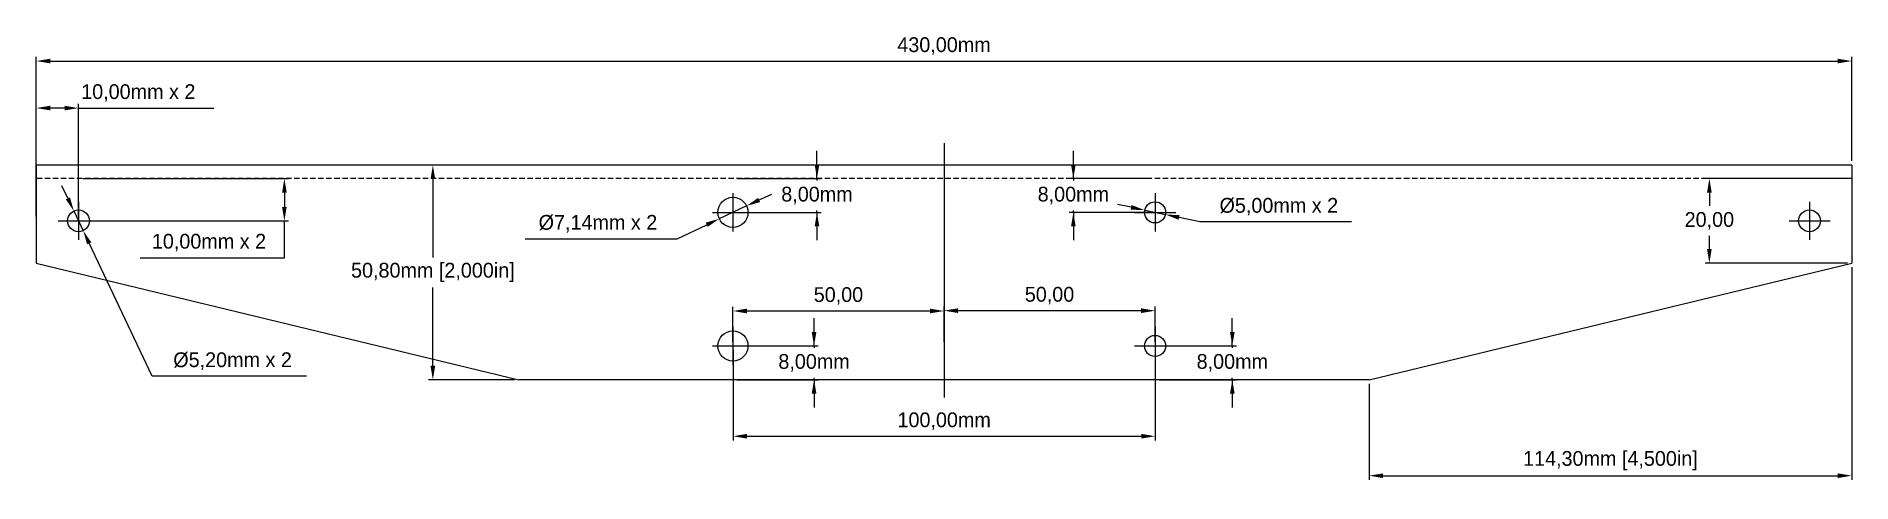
# Paper-space layout '_Front' of a CAD drawing. Header units: millimetres. Extents: x -215 to 215, y 111 to 217.
import ezdxf

# ---------------------------------------------------------------- set-up
doc = ezdxf.new("R2010")
doc.units = ezdxf.units.MM
doc.header["$PDSIZE"] = -1
doc.linetypes.add('HIDDEN', pattern=[1.905, 1.27, -0.635])
doc.dimstyles.new('ISO-25', dxfattribs={"dimtxt": 2.5, "dimasz": 2.5, "dimexe": 1.25, "dimexo": 0.625, "dimtad": 1, "dimtxsty": 'Standard', "dimcen": 2.5, "dimadec": 0, "dimazin": 0, "dimtfac": 1, "dimtmove": 0, "dimatfit": 3, "dimfxl": 1, "dimarcsym": 0})

# ---------------------------------------------------------------- blocks, each defined once
blk = doc.blocks.new('*D14')
at = {"color": 0, "lineweight": -2}
for p, q in [((-215, 174.48), (-215, 201.18)), ((-208.3, 200.18), (-211.7, 200.18)), ((-205, 174.48), (-205, 201.18)), ((-205, 200.18), (-172.98, 200.18))]:
    blk.add_line(p, q, dxfattribs=at)
at = {"color": 0}
for points in [[(-211.7, 200.73), (-211.7, 199.63), (-215, 200.18)], [(-208.3, 199.63), (-208.3, 200.73), (-205, 200.18)]]:
    blk.add_solid(points, dxfattribs=at)
at = {"layer": 'Defpoints', "color": 0}
for p in [(-215, 200.18), (-215, 173.48), (-205, 173.48)]:
    blk.add_point(p, dxfattribs=at)
at = {"color": 0, "insert": (-190.84, 203.75), "char_height": 3.5, "attachment_point": 5}
blk.add_mtext('10,00mm x 2', dxfattribs=at)
blk = doc.blocks.new('*D15')
at = {"color": 0, "lineweight": -2}
for p, q in [((-207.53, 178.81), (-208.95, 181.8)), ((-206.12, 175.83), (-203.88, 171.13)), ((-187.53, 136.7), (-202.47, 168.15)), ((-151.01, 136.7), (-187.53, 136.7))]:
    blk.add_line(p, q, dxfattribs=at)
at = {"color": 0}
for points in [[(-208.03, 178.58), (-207.03, 179.05), (-206.12, 175.83)], [(-201.97, 168.39), (-202.97, 167.91), (-203.88, 171.13)]]:
    blk.add_solid(points, dxfattribs=at)
at = {"layer": 'Defpoints', "color": 0}
for p in [(-206.12, 175.83), (-203.88, 171.13)]:
    blk.add_point(p, dxfattribs=at)
at = {"color": 0, "insert": (-168.51, 140.26), "char_height": 3.5, "attachment_point": 5}
blk.add_mtext('%%c5,20mm x 2', dxfattribs=at)
blk = doc.blocks.new('*D16')
at = {"color": 0, "lineweight": -2}
for p, q in [((-215, 187.66), (-215, 212.31)), ((-211.7, 211.31), (211.7, 211.31)), ((215, 187.66), (215, 212.31))]:
    blk.add_line(p, q, dxfattribs=at)
at = {"color": 0}
for points in [[(-211.7, 211.86), (-211.7, 210.76), (-215, 211.31)], [(211.7, 210.76), (211.7, 211.86), (215, 211.31)]]:
    blk.add_solid(points, dxfattribs=at)
at = {"layer": 'Defpoints', "color": 0}
for p in [(215, 211.31), (-215, 186.66), (215, 186.66)]:
    blk.add_point(p, dxfattribs=at)
at = {"color": 0, "insert": (0, 214.87), "char_height": 3.5, "attachment_point": 5}
blk.add_mtext('430,00mm', dxfattribs=at)
blk = doc.blocks.new('*D18')
at = {"color": 0, "lineweight": -2}
for p, q in [((-46.77, 177.01), (-53.23, 173.96)), ((-43.79, 178.42), (-40.8, 179.83)), ((-63.23, 169.23), (-56.21, 172.54)), ((-99.17, 169.23), (-63.23, 169.23))]:
    blk.add_line(p, q, dxfattribs=at)
at = {"color": 0}
for points in [[(-44.02, 178.92), (-43.55, 177.92), (-46.77, 177.01)], [(-55.98, 172.05), (-56.45, 173.04), (-53.23, 173.96)]]:
    blk.add_solid(points, dxfattribs=at)
at = {"layer": 'Defpoints', "color": 0}
for p in [(-46.77, 177.01), (-53.23, 173.96)]:
    blk.add_point(p, dxfattribs=at)
at = {"color": 0, "insert": (-81.97, 172.79), "char_height": 3.5, "attachment_point": 5}
blk.add_mtext('%%c7,14mm x 2', dxfattribs=at)
blk = doc.blocks.new('*D19')
at = {"color": 0, "lineweight": -2}
for p, q in [((44.32, 176.68), (41.09, 177.36)), ((47.55, 176), (52.45, 174.97)), ((60.58, 173.25), (55.68, 174.28)), ((96.52, 173.25), (60.58, 173.25))]:
    blk.add_line(p, q, dxfattribs=at)
at = {"color": 0}
for points in [[(44.21, 176.14), (44.44, 177.22), (47.55, 176)], [(55.79, 174.82), (55.56, 173.75), (52.45, 174.97)]]:
    blk.add_solid(points, dxfattribs=at)
at = {"layer": 'Defpoints', "color": 0}
for p in [(47.55, 176), (52.45, 174.97)]:
    blk.add_point(p, dxfattribs=at)
at = {"color": 0, "insert": (79.31, 176.82), "char_height": 3.5, "attachment_point": 5}
blk.add_mtext('%%c5,00mm x 2', dxfattribs=at)
blk = doc.blocks.new('*D21')
at = {"color": 0, "lineweight": -2}
for p, q in [((-204, 183.48), (-155.24, 183.48)), ((-156.24, 180.18), (-156.24, 176.78)), ((-204, 173.48), (-155.24, 173.48)), ((-156.24, 164.75), (-156.24, 173.48)), ((-190.43, 164.75), (-156.24, 164.75))]:
    blk.add_line(p, q, dxfattribs=at)
at = {"color": 0}
for points in [[(-155.69, 180.18), (-156.79, 180.18), (-156.24, 183.48)], [(-156.79, 176.78), (-155.69, 176.78), (-156.24, 173.48)]]:
    blk.add_solid(points, dxfattribs=at)
at = {"layer": 'Defpoints', "color": 0}
for p in [(-205, 183.48), (-205, 173.48), (-156.24, 173.48)]:
    blk.add_point(p, dxfattribs=at)
at = {"color": 0, "insert": (-174.1, 168.32), "char_height": 3.5, "attachment_point": 5}
blk.add_mtext('10,00mm x 2', dxfattribs=at)
blk = doc.blocks.new('*D23')
at = {"color": 0, "lineweight": -2}
for p, q in [((-30.09, 183.48), (-30.09, 190.09)), ((-48.96, 183.48), (-29.09, 183.48)), ((-30.09, 183.48), (-30.09, 183.05)), ((-48.96, 175.48), (-29.09, 175.48)), ((-30.09, 175.48), (-30.09, 175.92)), ((-30.09, 175.48), (-30.09, 168.88))]:
    blk.add_line(p, q, dxfattribs=at)
at = {"color": 0}
for points in [[(-30.64, 186.78), (-29.54, 186.78), (-30.09, 183.48)], [(-29.54, 172.18), (-30.64, 172.18), (-30.09, 175.48)]]:
    blk.add_solid(points, dxfattribs=at)
at = {"layer": 'Defpoints', "color": 0}
for p in [(-49.96, 183.48), (-30.09, 183.48), (-49.96, 175.48)]:
    blk.add_point(p, dxfattribs=at)
at = {"color": 0, "insert": (-30.09, 179.48), "char_height": 3.5, "attachment_point": 5}
blk.add_mtext('8,00mm', dxfattribs=at)
blk = doc.blocks.new('*D24')
at = {"color": 0, "lineweight": -2}
for p, q in [((-30.78, 143.86), (-30.78, 150.46)), ((-49, 143.86), (-29.78, 143.86)), ((-30.78, 143.86), (-30.78, 143.42)), ((-49, 135.86), (-29.78, 135.86)), ((-30.78, 135.86), (-30.78, 136.29)), ((-30.78, 135.86), (-30.78, 129.25))]:
    blk.add_line(p, q, dxfattribs=at)
at = {"color": 0}
for points in [[(-31.33, 147.16), (-30.23, 147.16), (-30.78, 143.86)], [(-30.23, 132.55), (-31.33, 132.55), (-30.78, 135.86)]]:
    blk.add_solid(points, dxfattribs=at)
at = {"layer": 'Defpoints', "color": 0}
for p in [(-50, 143.86), (-50, 135.86), (-30.78, 135.86)]:
    blk.add_point(p, dxfattribs=at)
at = {"color": 0, "insert": (-30.78, 139.86), "char_height": 3.5, "attachment_point": 5}
blk.add_mtext('8,00mm', dxfattribs=at)
blk = doc.blocks.new('*D25')
at = {"color": 0, "lineweight": -2}
for p, q in [((-49.96, 142.86), (-49.96, 121.47)), ((50.04, 142.86), (50.04, 121.47)), ((-46.66, 122.47), (46.74, 122.47))]:
    blk.add_line(p, q, dxfattribs=at)
at = {"color": 0}
for points in [[(-46.66, 123.03), (-46.66, 121.92), (-49.96, 122.47)], [(46.74, 121.92), (46.74, 123.03), (50.04, 122.47)]]:
    blk.add_solid(points, dxfattribs=at)
at = {"layer": 'Defpoints', "color": 0}
for p in [(-49.96, 143.86), (50.04, 143.86), (50.04, 122.47)]:
    blk.add_point(p, dxfattribs=at)
at = {"color": 0, "insert": (0.04, 126.04), "char_height": 3.5, "attachment_point": 5}
blk.add_mtext('100,00mm', dxfattribs=at)
blk = doc.blocks.new('*D26')
at = {"color": 0, "lineweight": -2}
for p, q in [((30.64, 183.48), (30.64, 190.09)), ((49.04, 183.48), (29.64, 183.48)), ((30.64, 183.48), (30.64, 183.05)), ((49.04, 175.48), (29.64, 175.48)), ((30.64, 175.48), (30.64, 175.92)), ((30.64, 175.48), (30.64, 168.88))]:
    blk.add_line(p, q, dxfattribs=at)
at = {"color": 0}
for points in [[(30.09, 186.78), (31.19, 186.78), (30.64, 183.48)], [(31.19, 172.18), (30.09, 172.18), (30.64, 175.48)]]:
    blk.add_solid(points, dxfattribs=at)
at = {"layer": 'Defpoints', "color": 0}
for p in [(30.64, 183.48), (50.04, 183.48), (50.04, 175.48)]:
    blk.add_point(p, dxfattribs=at)
at = {"color": 0, "insert": (30.64, 179.48), "char_height": 3.5, "attachment_point": 5}
blk.add_mtext('8,00mm', dxfattribs=at)
blk = doc.blocks.new('*D27')
at = {"color": 0, "lineweight": -2}
for p, q in [((68.29, 143.86), (68.29, 150.46)), ((51.04, 143.86), (69.29, 143.86)), ((68.29, 143.86), (68.29, 143.42)), ((51.04, 135.86), (69.29, 135.86)), ((68.29, 135.86), (68.29, 136.29)), ((68.29, 135.86), (68.29, 129.25))]:
    blk.add_line(p, q, dxfattribs=at)
at = {"color": 0}
for points in [[(67.74, 147.16), (68.84, 147.16), (68.29, 143.86)], [(68.84, 132.55), (67.74, 132.55), (68.29, 135.86)]]:
    blk.add_solid(points, dxfattribs=at)
at = {"layer": 'Defpoints', "color": 0}
for p in [(50.04, 143.86), (50.04, 135.86), (68.29, 135.86)]:
    blk.add_point(p, dxfattribs=at)
at = {"color": 0, "insert": (68.29, 139.86), "char_height": 3.5, "attachment_point": 5}
blk.add_mtext('8,00mm', dxfattribs=at)
blk = doc.blocks.new('*D28')
at = {"color": 0, "lineweight": -2}
for p, q in [((-50, 144.86), (-50, 153.13)), ((-46.7, 152.13), (-3.3, 152.13)), ((0, 144.86), (0, 153.13))]:
    blk.add_line(p, q, dxfattribs=at)
at = {"color": 0}
for points in [[(-46.7, 152.68), (-46.7, 151.57), (-50, 152.13)], [(-3.3, 151.57), (-3.3, 152.68), (0, 152.13)]]:
    blk.add_solid(points, dxfattribs=at)
at = {"layer": 'Defpoints', "color": 0}
for p in [(0, 152.13), (-50, 143.86), (0, 143.86)]:
    blk.add_point(p, dxfattribs=at)
at = {"color": 0, "insert": (-25, 155.69), "char_height": 3.5, "attachment_point": 5}
blk.add_mtext('50,00', dxfattribs=at)
blk = doc.blocks.new('*D29')
at = {"color": 0, "lineweight": -2}
for p, q in [((0, 144.86), (0, 153.2)), ((46.7, 152.2), (3.3, 152.2)), ((50, 144.86), (50, 153.2))]:
    blk.add_line(p, q, dxfattribs=at)
at = {"color": 0}
for points in [[(3.3, 152.75), (3.3, 151.65), (0, 152.2)], [(46.7, 151.65), (46.7, 152.75), (50, 152.2)]]:
    blk.add_solid(points, dxfattribs=at)
at = {"layer": 'Defpoints', "color": 0}
for p in [(0, 152.2), (0, 143.86), (50, 143.86)]:
    blk.add_point(p, dxfattribs=at)
at = {"color": 0, "insert": (25, 155.76), "char_height": 3.5, "attachment_point": 5}
blk.add_mtext('50,00', dxfattribs=at)
blk = doc.blocks.new('*D30')
at = {"color": 0, "lineweight": -2}
for p, q in [((-101.7, 186.66), (-122.07, 186.66)), ((-121.07, 183.35), (-121.07, 164.82)), ((-121.07, 139.16), (-121.07, 157.69)), ((-101.7, 135.86), (-122.07, 135.86))]:
    blk.add_line(p, q, dxfattribs=at)
at = {"color": 0}
for points in [[(-120.52, 183.35), (-121.62, 183.35), (-121.07, 186.66)], [(-121.62, 139.16), (-120.52, 139.16), (-121.07, 135.86)]]:
    blk.add_solid(points, dxfattribs=at)
at = {"layer": 'Defpoints', "color": 0}
for p in [(-121.07, 186.66), (-100.7, 186.66), (-100.7, 135.86)]:
    blk.add_point(p, dxfattribs=at)
at = {"color": 0, "insert": (-121.07, 161.26), "char_height": 3.5, "attachment_point": 5}
blk.add_mtext('50,80mm [2,000in]', dxfattribs=at)
blk = doc.blocks.new('*D31')
at = {"color": 0, "lineweight": -2}
for p, q in [((215, 162.48), (215, 112.13)), ((100.7, 134.86), (100.7, 112.13)), ((104, 113.13), (211.7, 113.13))]:
    blk.add_line(p, q, dxfattribs=at)
at = {"color": 0}
for points in [[(104, 113.68), (104, 112.58), (100.7, 113.13)], [(211.7, 112.58), (211.7, 113.68), (215, 113.13)]]:
    blk.add_solid(points, dxfattribs=at)
at = {"layer": 'Defpoints', "color": 0}
for p in [(215, 163.48), (100.7, 135.86), (215, 113.13)]:
    blk.add_point(p, dxfattribs=at)
at = {"color": 0, "insert": (157.85, 116.69), "char_height": 3.5, "attachment_point": 5}
blk.add_mtext('114,30mm [4,500in]', dxfattribs=at)
blk = doc.blocks.new('*D34')
at = {"color": 0, "lineweight": -2}
for p, q in [((214, 183.48), (180.29, 183.48)), ((181.29, 180.18), (181.29, 177.05)), ((181.29, 166.78), (181.29, 169.92)), ((214, 163.48), (180.29, 163.48))]:
    blk.add_line(p, q, dxfattribs=at)
at = {"color": 0}
for points in [[(181.84, 180.18), (180.73, 180.18), (181.29, 183.48)], [(180.73, 166.78), (181.84, 166.78), (181.29, 163.48)]]:
    blk.add_solid(points, dxfattribs=at)
at = {"layer": 'Defpoints', "color": 0}
for p in [(181.29, 183.48), (215, 183.48), (215, 163.48)]:
    blk.add_point(p, dxfattribs=at)
at = {"color": 0, "insert": (181.29, 173.48), "char_height": 3.5, "attachment_point": 5}
blk.add_mtext('20,00', dxfattribs=at)

psp = doc.layouts.new('_Front')

# ---------------------------------------------------------------- linework, layer by layer
at = {"color": 2}
for p, q in [((0, 191.895), (0, 131.646)), ((-205, 177.997), (-205, 168.965)), ((-50, 179.997), (-50, 170.965)), ((50, 179.997), (50, 170.965)), ((205, 177.997), (205, 168.965)), ((-209.848, 173.481), (-200.071, 173.481)), ((-54.848, 175.481), (-45.071, 175.481)), ((45.152, 175.481), (54.929, 175.481)), ((200.152, 173.481), (209.929, 173.481)), ((-50, 148.372), (-50, 139.34)), ((50, 148.372), (50, 139.34)), ((-54.848, 143.856), (-45.071, 143.856)), ((45.152, 143.856), (54.929, 143.856))]:
    psp.add_line(p, q, dxfattribs=at)
at = {"color": 7, "linetype": 'Continuous', "lineweight": 15}
for p, q in [((-215, 186.656), (-215, 163.481)), ((215, 186.656), (-215, 186.656)), ((215, 186.656), (215, 163.481)), ((-215, 163.481), (-100.7, 135.856)), ((100.7, 135.856), (215, 163.481)), ((100.7, 135.856), (-100.7, 135.856))]:
    psp.add_line(p, q, dxfattribs=at)
at = {"color": 7, "linetype": 'HIDDEN', "lineweight": 15}
psp.add_line((215, 183.481), (-215, 183.481), dxfattribs=at)
at = {"color": 7, "linetype": 'Continuous', "lineweight": 15}
for centre, radius in [((-50, 175.481), 3.57), ((50, 175.481), 2.5), ((-205, 173.481), 2.6), ((205, 173.481), 2.6), ((-50, 143.856), 3.57), ((50, 143.856), 2.5)]:
    psp.add_circle(centre, radius, dxfattribs=at)

# ---------------------------------------------------------------- dimensions: what is measured, and where the dimension line sits
at = {"color": 1}
for base, p1, p2, override, picture, middle in [((215, 211.307), (-215, 186.656), (215, 186.656), {"dimtxt": 3.5, "dimasz": 3.302, "dimexe": 1, "dimexo": 1, "dimgap": 1.524, "dimtih": 1, "dimtoh": 1, "dimzin": 0, "dimpost": '<>mm', "dimadec": 2, "dimtzin": 0}, '*D16', (0, 214.872)), ((215, 113.128), (100.7, 135.856), (215, 163.481), {"dimtxt": 3.5, "dimasz": 3.302, "dimexe": 1, "dimexo": 1, "dimgap": 1.524, "dimtih": 1, "dimtoh": 1, "dimzin": 0, "dimpost": '<>mm', "dimadec": 2, "dimtzin": 0}, '*D31', (157.85, 116.694)), ((0, 152.125), (-50, 143.856), (0, 143.856), {"dimtxt": 3.5, "dimasz": 3.302, "dimexe": 1, "dimexo": 1, "dimgap": 1.524, "dimtih": 1, "dimtoh": 1, "dimzin": 0, "dimadec": 2, "dimtzin": 0}, '*D28', (-25, 155.691)), ((0, 152.198), (50, 143.856), (0, 143.856), {"dimtxt": 3.5, "dimasz": 3.302, "dimexe": 1, "dimexo": 1, "dimgap": 1.524, "dimtih": 1, "dimtoh": 1, "dimzin": 0, "dimadec": 2, "dimtzin": 0}, '*D29', (25, 155.763)), ((50.04, 122.475), (-49.96, 143.856), (50.04, 143.856), {"dimtxt": 3.5, "dimasz": 3.302, "dimexe": 1, "dimexo": 1, "dimgap": 1.524, "dimtih": 1, "dimtoh": 1, "dimzin": 0, "dimpost": '<>mm', "dimadec": 2, "dimtzin": 0}, '*D25', (0.04, 126.04))]:
    dim = psp.add_linear_dim(base=base, p1=p1, p2=p2, dimstyle='ISO-25', override=override, dxfattribs=at)
    dim.commit()
    dim.dimension.update_dxf_attribs({"geometry": picture, "text_midpoint": middle})
dim = psp.add_linear_dim(base=(-215, 200.184), p1=(-205, 173.481), p2=(-215, 173.481), dimstyle='ISO-25', override={"dimtxt": 3.5, "dimasz": 3.302, "dimexe": 1, "dimexo": 1, "dimgap": 1.524, "dimtih": 1, "dimtoh": 1, "dimzin": 0, "dimpost": '<>mm x 2', "dimadec": 2, "dimtzin": 0}, dxfattribs=at)
dim.commit()
dim.dimension.update_dxf_attribs({"geometry": '*D14', "text_midpoint": (-190.841, 200.184), "dimtype": 160})
for base, p1, p2, override, picture, middle in [((-30.094, 183.481), (-49.96, 175.481), (-49.96, 183.481), {"dimtxt": 3.5, "dimasz": 3.302, "dimexe": 1, "dimexo": 1, "dimgap": 1.524, "dimtih": 1, "dimtoh": 1, "dimzin": 0, "dimpost": '<>mm', "dimadec": 2, "dimtzin": 0}, '*D23', (-30.094, 179.481)), ((30.645, 183.481), (50.04, 175.481), (50.04, 183.481), {"dimtxt": 3.5, "dimasz": 3.302, "dimexe": 1, "dimexo": 1, "dimgap": 1.524, "dimtih": 1, "dimtoh": 1, "dimzin": 0, "dimpost": '<>mm', "dimadec": 2, "dimtzin": 0}, '*D26', (30.645, 179.481)), ((-121.074, 186.656), (-100.7, 135.856), (-100.7, 186.656), {"dimtxt": 3.5, "dimasz": 3.302, "dimexe": 1, "dimexo": 1, "dimgap": 1.524, "dimtih": 1, "dimtoh": 1, "dimzin": 0, "dimpost": '<>mm', "dimadec": 2, "dimtzin": 0}, '*D30', (-121.074, 161.256)), ((181.285, 183.481), (215, 163.481), (215, 183.481), {"dimtxt": 3.5, "dimasz": 3.302, "dimexe": 1, "dimexo": 1, "dimgap": 1.524, "dimtih": 1, "dimtoh": 1, "dimzin": 0, "dimadec": 2, "dimtzin": 0}, '*D34', (181.285, 173.481)), ((-30.781, 135.856), (-50, 143.856), (-50, 135.856), {"dimtxt": 3.5, "dimasz": 3.302, "dimexe": 1, "dimexo": 1, "dimgap": 1.524, "dimtih": 1, "dimtoh": 1, "dimzin": 0, "dimpost": '<>mm', "dimadec": 2, "dimtzin": 0}, '*D24', (-30.781, 139.856)), ((68.292, 135.856), (50.04, 143.856), (50.04, 135.856), {"dimtxt": 3.5, "dimasz": 3.302, "dimexe": 1, "dimexo": 1, "dimgap": 1.524, "dimtih": 1, "dimtoh": 1, "dimzin": 0, "dimpost": '<>mm', "dimadec": 2, "dimtzin": 0}, '*D27', (68.292, 139.856))]:
    dim = psp.add_linear_dim(base=base, p1=p1, p2=p2, angle=90, dimstyle='ISO-25', override=override, dxfattribs=at)
    dim.commit()
    dim.dimension.update_dxf_attribs({"geometry": picture, "text_midpoint": middle})
for p1, p2, picture, middle in [((47.554, 175.997), (52.446, 174.965), '*D19', (60.579, 173.25)), ((-206.115, 175.83), (-203.885, 171.132), '*D15', (-168.508, 136.697)), ((-46.772, 177.007), (-53.228, 173.955), '*D18', (-81.966, 169.226))]:
    dim = psp.add_diameter_dim_2p(p1=p1, p2=p2, dimstyle='ISO-25', override={"dimtxt": 3.5, "dimasz": 3.302, "dimexe": 1, "dimexo": 1, "dimgap": 1.524, "dimtih": 1, "dimtoh": 1, "dimzin": 0, "dimpost": '<>mm x 2', "dimadec": 2, "dimtzin": 0}, dxfattribs=at)
    dim.commit()
    dim.dimension.update_dxf_attribs({"geometry": picture, "text_midpoint": middle, "dimtype": 163})
dim = psp.add_linear_dim(base=(-156.241, 173.481), p1=(-205, 183.481), p2=(-205, 173.481), angle=90, dimstyle='ISO-25', override={"dimtxt": 3.5, "dimasz": 3.302, "dimexe": 1, "dimexo": 1, "dimgap": 1.524, "dimtih": 1, "dimtoh": 1, "dimzin": 0, "dimpost": '<>mm x 2', "dimadec": 2, "dimtzin": 0}, dxfattribs=at)
dim.commit()
dim.dimension.update_dxf_attribs({"geometry": '*D21', "text_midpoint": (-174.098, 164.755), "dimtype": 160})

doc.saveas('drawing.dxf')
